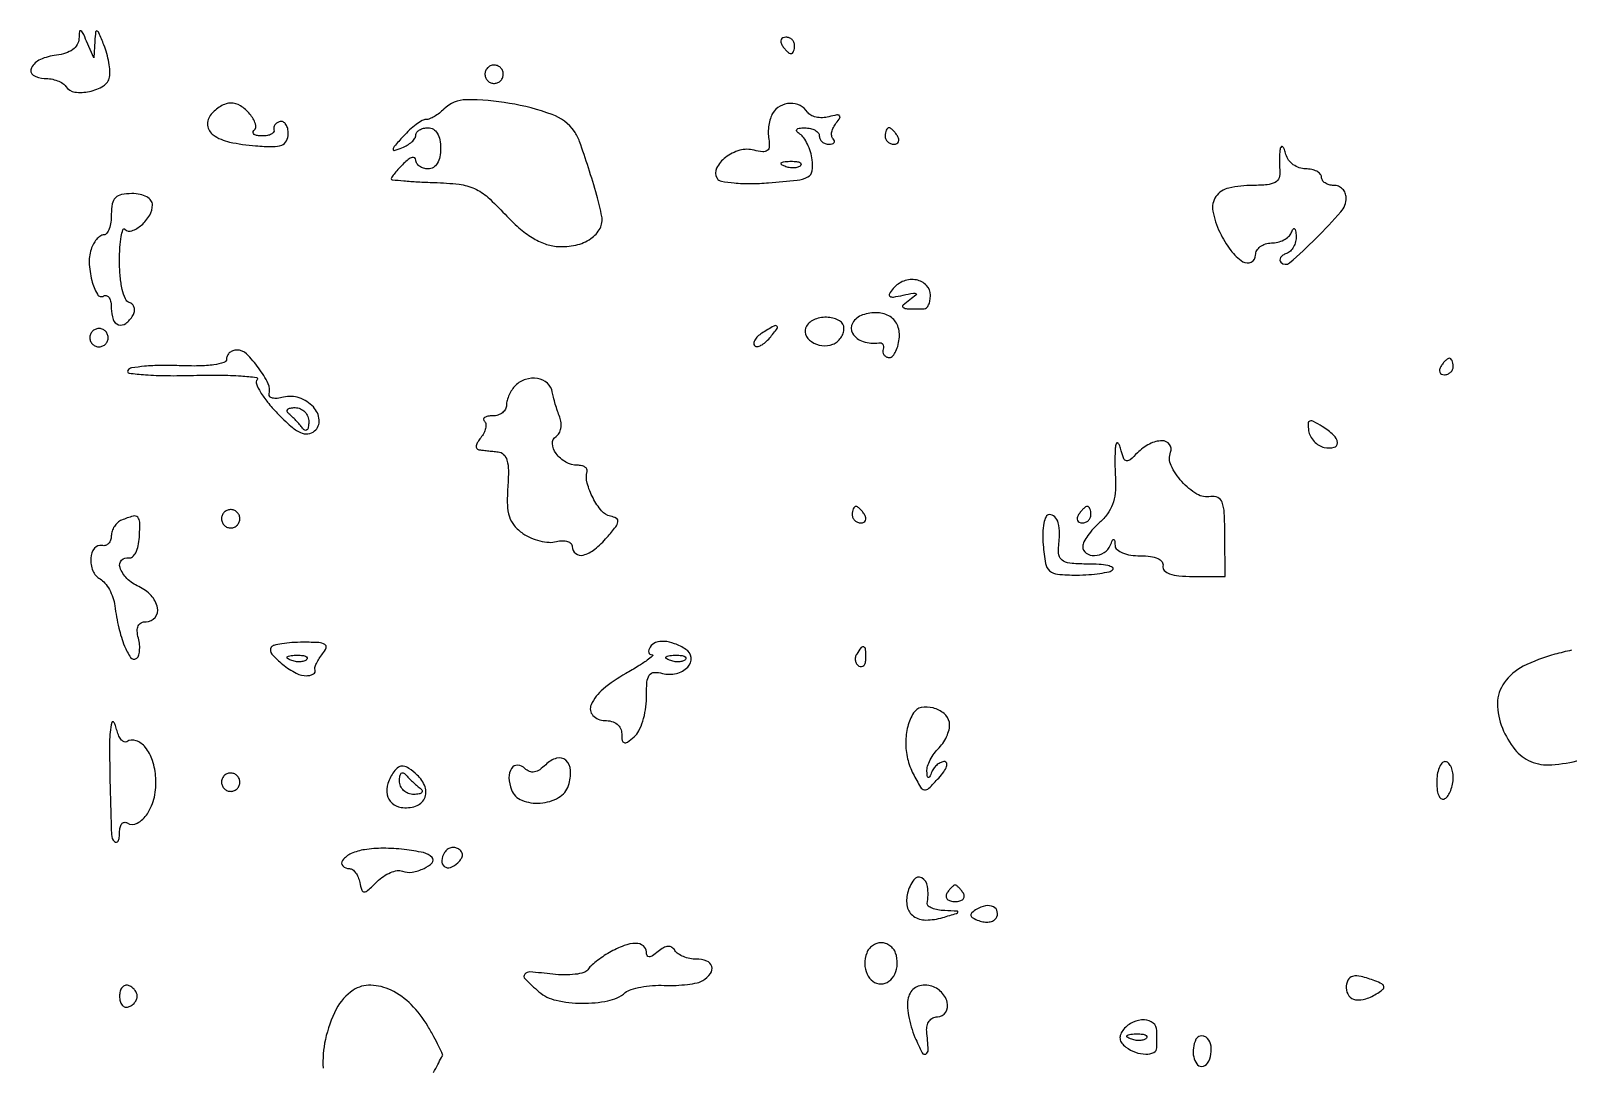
# Model space of a CAD drawing. Extents: x 0 to 5034, y 0 to 2560.
# Drawn here: x 1717.2 to 1904, y 964.9 to 1090.8 of the extents above; entities that cross this region are included whole.
import ezdxf

# ---------------------------------------------------------------- set-up
doc = ezdxf.new("R2010")
doc.units = 0

msp = doc.modelspace()

# ---------------------------------------------------------------- linework, layer by layer
for points in [[(1723.070285, 1089.816422, -0.124189), (1722.855411, 1089.093296, -0.101564), (1722.310786, 1088.494892, -0.080609), (1721.45248, 1088.059861, -0.047638), (1720.327119, 1087.816422, 0.073897), (1718.381073, 1087.287548, 0.170889), (1717.289222, 1086.26754, 0.388141), (1717.521772, 1085.391906, 0.143658), (1718.85765, 1085, -0.044444), (1719.677213, 1084.927006, -0.045174), (1720.466335, 1084.710352, -0.049261), (1721.11356, 1084.392359, -0.116042), (1721.49137, 1084.013964, 0.225486), (1722.549724, 1083.330101, 0.086065), (1724.348096, 1083.404941, 0.084672), (1726.040735, 1084.085403, 0.209453), (1726.787188, 1085.161002, 0.066979), (1726.83104, 1085.891157, 0.025115), (1726.70396, 1086.91081, 0.024344), (1726.452184, 1088.021651, 0.027131), (1726.100574, 1089.062361, 0.004703), (1725.503402, 1090.517337, 0.201561), (1725.269518, 1090.746007, 0.494503), (1725.09424, 1090.640428, 0.010859), (1724.993101, 1089.5), (1724.859429, 1087.5), (1724, 1089.5, 0.007288), (1723.518677, 1090.576565, 0.204726), (1723.295435, 1090.777121, 0.480517), (1723.13423, 1090.674286, 0.016341)], [(1808.5, 1089, 0.029505), (1808.768994, 1088.617226, 0.035638), (1809.066025, 1088.29375, 0.038439), (1809.34829, 1088.065539, 0.151918), (1809.559017, 1088, 0.210953), (1809.727648, 1088.07446, 0.081139), (1809.870461, 1088.29375, 0.061769), (1809.967655, 1088.617151, 0.042167), (1810, 1089, 0.105053), (1809.918938, 1089.381556, 0.099167), (1809.688914, 1089.70625, 0.09642), (1809.345238, 1089.923877, 0.093332), (1808.940983, 1090, 0.108972), (1808.586039, 1089.921712, 0.182303), (1808.3746, 1089.70625, 0.161196), (1808.343488, 1089.3821, 0.082592)], [(1772.552786, 1086.08541, 0.099038), (1772.401684, 1085.679226, 0.097945), (1772.417584, 1085.244476, 0.097945), (1772.597789, 1084.848514, 0.099038), (1772.91459, 1084.552786, 0.099038), (1773.320774, 1084.401684, 0.097945), (1773.755524, 1084.417584, 0.097945), (1774.151486, 1084.597789, 0.099038), (1774.447214, 1084.91459, 0.099038), (1774.598316, 1085.320774, 0.097945), (1774.582416, 1085.755524, 0.097945), (1774.402211, 1086.151486, 0.099038), (1774.08541, 1086.447214, 0.099038), (1773.679226, 1086.598316, 0.097945), (1773.244476, 1086.582416, 0.097945), (1772.848514, 1086.402211, 0.099038)], [(1739.110114, 1080.632679, 0.199609), (1738.698869, 1079.297015, 0.218489), (1739.37583, 1078.129812, 0.101582), (1741.359529, 1077.261649, 0.033357), (1744.53027, 1076.803903, 0.016414), (1746.612298, 1076.712526, 0.090487), (1747.714518, 1076.901101, 0.186403), (1748.280132, 1077.395688, 0.120472), (1748.492756, 1078.25, 0.056313), (1748.421891, 1078.901371, 0.091196), (1748.204122, 1079.4125, 0.126983), (1747.879574, 1079.705013, 0.183492), (1747.5, 1079.75, 0.0758), (1747.136763, 1079.598012, 0.09521), (1746.867188, 1079.353125, 0.109702), (1746.732382, 1079.055244, 0.132821), (1746.75, 1078.75, -0.233957), (1746.710461, 1078.465094, -0.122191), (1746.436979, 1078.220313, -0.078183), (1745.953863, 1078.054374, -0.043728), (1745.333333, 1078, -0.037878), (1744.737347, 1078.045215, -0.107049), (1744.349535, 1078.193285, -0.244364), (1744.227052, 1078.410492, -0.207794), (1744.324657, 1078.657991, 0.290446), (1744.510639, 1079.489444, 0.089342), (1743.838214, 1080.654416, 0.076774), (1742.684737, 1081.657654, 0.141585), (1741.5, 1082, 0.086625), (1740.937187, 1081.901755, 0.043536), (1740.280238, 1081.598349, 0.041493), (1739.637056, 1081.155854, 0.048168)], [(1767.391806, 1081.25, -0.032985), (1766.846262, 1080.771644, -0.03261), (1766.240531, 1080.367188, -0.034415), (1765.664622, 1080.085624, -0.096783), (1765.226416, 1080, 0.132366), (1764.756817, 1079.873465, 0.027479), (1764.036059, 1079.399859, 0.027079), (1763.236144, 1078.739074, 0.022667), (1762.461054, 1077.956966, 0.00478), (1761.377694, 1076.736618, 0.152578), (1761.219097, 1076.375307, 0.539114), (1761.376903, 1076.244345, 0.017557), (1762.306067, 1076.563954, 0.042847), (1762.954196, 1076.878676, 0.050324), (1763.502407, 1077.285355, 0.057705), (1763.879383, 1077.718042, 0.151497), (1764, 1078.106989, -0.164455), (1764.115158, 1078.447641, -0.095748), (1764.440625, 1078.737678, -0.076852), (1764.926285, 1078.933678, -0.057609), (1765.5, 1079, -0.140575), (1766.11998, 1078.822179, -0.118484), (1766.6, 1078.333333, -0.088208), (1766.90137, 1077.543379, -0.04716), (1767, 1076.5, -0.04716), (1766.90137, 1075.456621, -0.088208), (1766.6, 1074.666667, -0.118484), (1766.11998, 1074.177821, -0.140575), (1765.5, 1074, -0.069717), (1764.926711, 1074.080326, -0.085667), (1764.440625, 1074.314732, -0.100075), (1764.115627, 1074.662852, -0.138775), (1764, 1075.071429, 0.244067), (1763.862545, 1075.336247, 0.226652), (1763.559375, 1075.3875, 0.093008), (1763.077063, 1075.146263, 0.034046), (1762.5, 1074.642857, 0.010015), (1761.925463, 1074.044832, 0.014229), (1761.44107, 1073.489062, 0.010192), (1761.065235, 1073.012765, 0.164556), (1761.001516, 1072.821429, 0.382544), (1761.121884, 1072.688393, 0.003639), (1762.533666, 1072.55055, 0.009577), (1764.216602, 1072.431034, 0.005775), (1766.215218, 1072.350657, -0.021918), (1769.242649, 1072.130864, -0.076368), (1771.126956, 1071.611917, -0.078307), (1772.743615, 1070.558549, -0.023805), (1774.825545, 1068.4933, 0.026831), (1776.509362, 1066.84306, 0.04317), (1778.125572, 1065.651257, 0.050973), (1779.69204, 1064.899878, 0.069177), (1781.225254, 1064.577482, 0.071819), (1783.418603, 1064.740681, 0.095646), (1785.248634, 1065.53253, 0.121234), (1786.363603, 1066.77736, 0.171825), (1786.582145, 1068.235128, 0.021049), (1785.974518, 1070.78866, 0.009136), (1784.962967, 1074.129921, 0.006512), (1783.880358, 1077.340051, 0.069884), (1783.250263, 1078.556774, 0.153607), (1780.537797, 1080.61277, 0.043912), (1775.369604, 1081.965459, 0.043062), (1770.141451, 1082.395935, 0.198003)], [(1807.333975, 1080.75, 0.067614), (1807.055587, 1080.135201, 0.035203), (1806.871734, 1079.312224, 0.034235), (1806.799802, 1078.425815, 0.044012), (1806.861405, 1077.610762, -0.050212), (1806.919646, 1076.688489, -0.226758), (1806.675713, 1076.223631, -0.191188), (1806.12341, 1076.074482, -0.035444), (1805.068856, 1076.271743, 0.132867), (1803.339292, 1076.257201, 0.094725), (1801.596199, 1075.39037, 0.115782), (1800.52764, 1074.095386, 0.258787), (1800.585831, 1072.861123, 0.214015), (1801.117623, 1072.500765, 0.021523), (1802.673706, 1072.295988, 0.023993), (1804.634756, 1072.217839, 0.01679), (1806.845022, 1072.310112, 0.008265), (1810.305039, 1072.628742, 0.094969), (1811.605527, 1073.027798, 0.233581), (1812.134278, 1073.76103, 0.07841), (1812.14694, 1075.118369, 0.038343), (1811.927143, 1076.083947, 0.037052), (1811.560678, 1077.01621, 0.039423), (1811.112326, 1077.785987, 0.099039), (1810.64694, 1078.234687, -0.058949), (1810.262161, 1078.550629, -0.377198), (1810.251906, 1078.78266, -0.197604), (1810.540041, 1078.94134, -0.026121), (1811.25, 1078.984687, -0.055234), (1811.919445, 1078.916433, -0.075283), (1812.485938, 1078.701752, -0.095191), (1812.865757, 1078.380315, -0.17131), (1813, 1078, 0.115918), (1813.089636, 1077.618559, 0.100475), (1813.342708, 1077.29375, 0.093242), (1813.721133, 1077.07573, 0.084383), (1814.166667, 1077, 0.057388), (1814.56848, 1077.046271, 0.172529), (1814.79734, 1077.193285, 0.253554), (1814.832285, 1077.407824, 0.113033), (1814.675343, 1077.657991, -0.163543), (1814.503081, 1078.004648, -0.084569), (1814.518626, 1078.493801, -0.069199), (1814.713587, 1079.047265, -0.054018), (1815.065827, 1079.579316, 0.031612), (1815.513325, 1080.193689, 0.375514), (1815.472119, 1080.462466, 0.225928), (1815.131821, 1080.551478, 0.016807), (1814.17001, 1080.334208, -0.056909), (1813.376484, 1080.220697, -0.061596), (1812.59949, 1080.29446, -0.069548), (1811.954784, 1080.5346, -0.131193), (1811.553842, 1080.912882, 0.142077), (1810.678981, 1081.703656, 0.12344), (1809.465968, 1081.95847, 0.118781), (1808.239401, 1081.61235, 0.125425)], [(1821, 1078, 0.105053), (1821.081062, 1077.618444, 0.099167), (1821.311086, 1077.29375, 0.09642), (1821.654762, 1077.076123, 0.093332), (1822.059017, 1077, 0.108972), (1822.413961, 1077.078288, 0.182303), (1822.6254, 1077.29375, 0.161196), (1822.656512, 1077.6179, 0.082592), (1822.5, 1078, 0.029505), (1822.231006, 1078.382774, 0.035638), (1821.933975, 1078.70625, 0.038439), (1821.65171, 1078.934461, 0.151918), (1821.440983, 1079, 0.210953), (1821.272352, 1078.92554, 0.081139), (1821.129539, 1078.70625, 0.061769), (1821.032345, 1078.382849, 0.042167)], [(1869.000847, 1076.5, 0.037886), (1868.923943, 1075.996043, 0.014094), (1868.889884, 1075.279688, 0.013872), (1868.896506, 1074.493332, 0.016304), (1868.947704, 1073.75, -0.113579), (1868.84165, 1072.904739, -0.183891), (1868.372609, 1072.36423, -0.101158), (1867.412601, 1072.076995, -0.022277), (1865.685303, 1072, 0.05423), (1862.744065, 1071.68005, 0.186806), (1861.173797, 1070.637594, 0.2041), (1860.794793, 1068.882744, 0.065358), (1861.653239, 1066.296552, 0.046317), (1862.976017, 1064.107672, 0.092278), (1864.45133, 1062.731601, 0.264691), (1865.477392, 1062.681224, 0.28278), (1866, 1063.531385, -0.129612), (1866.147663, 1064.091449, -0.100691), (1866.563021, 1064.568594, -0.088784), (1867.184355, 1064.889471, -0.075041), (1867.916667, 1065, 0.060204), (1868.687147, 1065.09311, 0.059088), (1869.418476, 1065.367188, 0.064373), (1870.003208, 1065.771682, 0.113869), (1870.337719, 1066.25, -0.039934), (1870.556639, 1066.68816, -0.436971), (1870.728876, 1066.723735, -0.209411), (1870.86373, 1066.497581, -0.019378), (1870.921053, 1065.833333, -0.070911), (1870.85767, 1065.162848, -0.067657), (1870.609622, 1064.525112, -0.072385), (1870.221879, 1064.015666, -0.108595), (1869.75, 1063.720238, 0.058003), (1869.312624, 1063.50414, 0.105989), (1869.0326, 1063.223799, 0.154832), (1868.951778, 1062.927648, 0.176607), (1869.063106, 1062.657132, 0.407581), (1870.132859, 1062.596384, 0.015495), (1873.345634, 1065.579278, 0.01859), (1876.358109, 1068.785068, 0.181232), (1877, 1070.497812, 0.098889), (1876.885495, 1071.071108, 0.097909), (1876.559375, 1071.558732, 0.09798), (1876.072454, 1071.885311, 0.099187), (1875.5, 1072, -0.064853), (1874.926543, 1072.074694, -0.082425), (1874.440625, 1072.29375, -0.098894), (1874.115568, 1072.618646, -0.148195), (1874, 1073, 0.185265), (1873.853517, 1073.381765, 0.090065), (1873.434039, 1073.70625, 0.069914), (1872.810592, 1073.926193, 0.04993), (1872.073324, 1074, -0.084769), (1871.302748, 1074.131587, -0.073873), (1870.578271, 1074.514062, -0.075402), (1870.009076, 1075.081374, -0.09552), (1869.689326, 1075.75, 0.023393), (1869.497758, 1076.364086, 0.098691), (1869.298439, 1076.692188, 0.392569), (1869.131147, 1076.705595, 0.170482)], [(1810.729167, 1074.395833, -0.126455), (1810.402231, 1074.202593, -0.060344), (1809.916927, 1074.123424, -0.05415), (1809.359369, 1074.160852, -0.051402), (1808.8125, 1074.316886, -0.054073), (1808.395823, 1074.538436, -0.470617), (1808.37858, 1074.720685, -0.168741), (1808.670344, 1074.862007, -0.018894), (1809.416667, 1074.921053, -0.028489), (1810.112848, 1074.910055, -0.077125), (1810.592839, 1074.799335, -0.208169), (1810.77538, 1074.614691, -0.296942)], [(1727, 1068.5, -0.033947), (1726.934911, 1067.542413, -0.051882), (1726.737678, 1066.734375, -0.06743), (1726.449646, 1066.178044, -0.244294), (1726.106989, 1066, 0.144128), (1725.72099, 1065.886373, 0.059803), (1725.298259, 1065.536033, 0.052394), (1724.905875, 1065.024788, 0.04591), (1724.607881, 1064.420537, 0.100724), (1724.312129, 1062.651345, 0.053923), (1724.628886, 1060.449477, 0.066752), (1725.307336, 1058.770028, 0.424899), (1726.106674, 1058.565928, -0.233491), (1726.444212, 1058.598027, -0.169527), (1726.737585, 1058.351017, -0.091788), (1726.936407, 1057.809806, -0.042275), (1727, 1057.059017, 0.082374), (1727.221992, 1055.72069, 0.234642), (1727.874273, 1055.073994, 0.249782), (1728.747307, 1055.223312, 0.08981), (1729.618034, 1056.190983, 0.088972), (1729.809358, 1056.675477, 0.118107), (1729.792123, 1057.147368, 0.128568), (1729.56812, 1057.532001, 0.117017), (1729.177051, 1057.774316, -0.217236), (1728.707736, 1058.211157, -0.040298), (1728.335604, 1059.36161, -0.03554), (1728.082753, 1060.916162, -0.022551), (1728, 1062.75, -0.013512), (1728.046324, 1064.463857, -0.028017), (1728.193285, 1065.793694, -0.042557), (1728.404632, 1066.617463, -0.552808), (1728.657991, 1066.675343, 0.291224), (1729.506894, 1066.486735, 0.09391), (1730.666969, 1067.17491, 0.078815), (1731.65915, 1068.375101, 0.134171), (1732, 1069.622445, 0.165587), (1731.814258, 1070.167927, 0.103057), (1731.296298, 1070.612244, 0.077647), (1730.495604, 1070.903292, 0.048454), (1729.5, 1071, 0.045527), (1728.231486, 1070.884257, 0.152009), (1727.5, 1070.5, 0.152009), (1727.115743, 1069.768514, 0.045527)], [(1821.986537, 1059.483778, 0.036264), (1821.512307, 1058.819824, 0.400122), (1821.575437, 1058.528631, 0.191809), (1821.995601, 1058.435968, 0.013702), (1823.192849, 1058.665421, -0.006635), (1824.433832, 1058.921488, -0.202599), (1824.737105, 1058.856984, -0.499732), (1824.743687, 1058.666684, -0.014564), (1824, 1058.102059, 0.024895), (1823.168801, 1057.443495, 0.501621), (1823.19065, 1057.167169, 0.136738), (1823.686754, 1057.019009, 0.004606), (1825.75, 1057, 0.206584), (1826.036702, 1057.123737, 0.082778), (1826.279687, 1057.48606, 0.06312), (1826.444937, 1058.021229, 0.043382), (1826.5, 1058.654671, 0.192814), (1826.020565, 1059.851708, 0.158103), (1824.799333, 1060.511405, 0.134021), (1823.25663, 1060.380297, 0.132476)], [(1811.430902, 1054.888197, 0.232084), (1811.335595, 1053.9136, 0.155335), (1812.041356, 1053.016931, 0.118628), (1813.320371, 1052.536062, 0.123085), (1814.659316, 1052.699509, 0.082361), (1815.171829, 1053.000322, 0.065856), (1815.606174, 1053.472049, 0.0664), (1815.899802, 1054.036009, 0.087076), (1816, 1054.606989, 0.264161), (1815.471136, 1055.538161, 0.119636), (1814.085035, 1055.966337, 0.101783), (1812.48001, 1055.737863, 0.169844)], [(1818.25, 1056.25391, 0.176429), (1817.059747, 1055.303491, 0.277568), (1817.05187, 1054.033478, 0.18493), (1818.327191, 1053.023583, 0.115672), (1820.25, 1052.881579, -0.12901), (1820.515329, 1052.854957, -0.162681), (1820.70625, 1052.700839, -0.133789), (1820.789358, 1052.435117, -0.077171), (1820.75, 1052.1, 0.103926), (1820.727437, 1051.747032, 0.113639), (1820.851296, 1051.427294, 0.112163), (1821.10422, 1051.190952, 0.099187), (1821.445902, 1051.073765, 0.229092), (1821.831691, 1051.200645, 0.07385), (1822.20855, 1051.691053, 0.056267), (1822.521402, 1052.440687, 0.037473), (1822.713864, 1053.352437, 0.125758), (1822.529088, 1054.923471, 0.158084), (1821.611575, 1056.056101, 0.138085), (1820.091673, 1056.529486, 0.088244)], [(1724.552786, 1054.08541, 0.099038), (1724.401684, 1053.679226, 0.097945), (1724.417584, 1053.244476, 0.097945), (1724.597789, 1052.848514, 0.099038), (1724.91459, 1052.552786, 0.099038), (1725.320774, 1052.401684, 0.097945), (1725.755524, 1052.417584, 0.097945), (1726.151486, 1052.597789, 0.099038), (1726.447214, 1052.91459, 0.099038), (1726.598316, 1053.320774, 0.097945), (1726.582416, 1053.755524, 0.097945), (1726.402211, 1054.151486, 0.099038), (1726.08541, 1054.447214, 0.099038), (1725.679226, 1054.598316, 0.097945), (1725.244476, 1054.582416, 0.097945), (1724.848514, 1054.402211, 0.099038)], [(1806.02896, 1054.03906, 0.044429), (1805.507686, 1053.640546, 0.073916), (1805.159984, 1053.21208, 0.108439), (1805.032091, 1052.823706, 0.225585), (1805.13646, 1052.530207, 0.234162), (1805.452534, 1052.423579, 0.085026), (1805.916631, 1052.569338, 0.06172), (1806.453252, 1052.934292, 0.039407), (1806.979944, 1053.475834, 0.011124), (1807.89468, 1054.6293, 0.447869), (1807.839289, 1054.911334, 0.273213), (1807.458847, 1054.911828, 0.007952)], [(1741, 1050.929265, -0.326138), (1740.678375, 1050.488632, -0.041364), (1739.462257, 1050.207639, -0.032223), (1737.655343, 1050.062837, -0.014084), (1735.25, 1050.093201, 0.013596), (1733.010656, 1050.123657, 0.01989), (1731.042188, 1050.01851, 0.015857), (1729.465322, 1049.820608, 0.219906), (1729, 1049.509395, 0.544839), (1729.151788, 1049.194652, 0.01236), (1731.139771, 1048.997243, 0.016259), (1733.766115, 1048.88755, 0.008914), (1736.986455, 1048.915248, -0.008125), (1740.190239, 1048.947856, -0.015583), (1742.758515, 1048.852181, -0.014047), (1744.620639, 1048.671944, -0.624032), (1744.718871, 1048.385538, 0.301533), (1744.619344, 1047.89373, 0.039046), (1745.124002, 1046.885567, 0.035006), (1745.988088, 1045.654868, 0.021917), (1747.156904, 1044.338117, 0.016831), (1748.821004, 1042.732998, 0.072035), (1749.963866, 1041.967992, 0.139639), (1750.869376, 1041.813887, 0.146998), (1751.699716, 1042.16575, 0.249569), (1752.252338, 1043.514268, 0.163265), (1751.545586, 1045.080467, 0.124493), (1749.828791, 1046.194284, 0.146939), (1747.900594, 1046.263754, -0.036903), (1747.15659, 1046.126825, -0.078266), (1746.572946, 1046.154849, -0.148012), (1746.24237, 1046.334621, -0.271701), (1746.169473, 1046.622231, 0.188198), (1746.054046, 1047.905827, 0.041758), (1744.888841, 1049.826973, 0.041592), (1743.425191, 1051.523636, 0.196435), (1742.259453, 1052, 0.083665), (1741.778469, 1051.91895, 0.092943), (1741.369964, 1051.685472, 0.10054), (1741.096791, 1051.337678, 0.116877)], [(1888.5, 1050, 0.082592), (1888.343488, 1049.6179, 0.161196), (1888.3746, 1049.29375, 0.182303), (1888.586039, 1049.078288, 0.108972), (1888.940983, 1049, 0.093332), (1889.345238, 1049.076123, 0.09642), (1889.688914, 1049.29375, 0.099167), (1889.918938, 1049.618444, 0.105053), (1890, 1050, 0.042167), (1889.967655, 1050.382849, 0.061769), (1889.870461, 1050.70625, 0.081139), (1889.727648, 1050.92554, 0.210953), (1889.559017, 1051, 0.151918), (1889.34829, 1050.934461, 0.038439), (1889.066025, 1050.70625, 0.035638), (1888.768994, 1050.382774, 0.029505)], [(1776.097244, 1047.697244, 0.050941), (1775.677239, 1047.181672, 0.038159), (1775.322315, 1046.54044, 0.039012), (1775.079422, 1045.877632, 0.068426), (1775, 1045.3, -0.127359), (1774.871636, 1044.804226, -0.100755), (1774.510417, 1044.381875, -0.089539), (1773.970076, 1044.097936, -0.076454), (1773.333333, 1044, 0.037878), (1772.737347, 1043.954785, 0.107049), (1772.349535, 1043.806715, 0.244364), (1772.227052, 1043.589508, 0.207794), (1772.324657, 1043.342009, -0.171918), (1772.492554, 1042.989854, -0.082297), (1772.462194, 1042.483088, -0.066538), (1772.246292, 1041.904134, -0.050768), (1771.868879, 1041.342009, 0.041571), (1771.503487, 1040.8188, 0.090857), (1771.338561, 1040.360331, 0.169801), (1771.393687, 1040.043546, 0.236956), (1771.627555, 1039.88465, 0.004643), (1772.063683, 1039.831104, 0.001727), (1772.677828, 1039.763631, 0.001711), (1773.34808, 1039.694654, 0.002067), (1773.977817, 1039.63465, -0.174681), (1774.648048, 1039.321787, -0.13046), (1775.062713, 1038.612005, -0.06749), (1775.231137, 1037.367347, -0.017798), (1775.158927, 1035.354957, 0.023541), (1775.105957, 1033.183257, 0.073179), (1775.351324, 1031.743362, 0.097213), (1775.950074, 1030.66966, 0.064406), (1776.995802, 1029.715494, 0.051387), (1777.9551, 1029.181004, 0.041865), (1779.071141, 1028.808725, 0.043455), (1780.168683, 1028.641245, 0.080259), (1781.064692, 1028.727168, -0.053044), (1781.8056, 1028.838986, -0.087571), (1782.431503, 1028.756587, -0.12507), (1782.844985, 1028.500548, -0.194268), (1783, 1028.116631, 0.232478), (1783.412909, 1027.276569, 0.233972), (1784.328403, 1027.09343, 0.104332), (1785.713908, 1027.797476, 0.044247), (1787.222412, 1029.25, 0.013105), (1788.265214, 1030.514372, 0.126486), (1788.541644, 1031.147244, 0.313339), (1788.350024, 1031.546858, 0.079016), (1787.636695, 1031.814275, -0.169626), (1786.560878, 1032.454799, -0.054307), (1785.51187, 1034.024171, -0.054151), (1784.806173, 1035.830126, -0.131396), (1784.801875, 1037.25, 0.192715), (1784.766779, 1037.535076, 0.125944), (1784.537144, 1037.779687, 0.088358), (1784.135266, 1037.944948, 0.053522), (1783.622445, 1038, -0.131081), (1782.212266, 1038.376158, -0.103281), (1781.027157, 1039.430736, -0.140706), (1780.575703, 1040.6367, -0.281028), (1781.019615, 1041.512123, 0.124474), (1781.395824, 1041.90045, 0.082942), (1781.613024, 1042.483911, 0.074475), (1781.641954, 1043.16923, 0.069301), (1781.471554, 1043.851151, -0.014398), (1781.199668, 1044.585806, -0.009931), (1780.932569, 1045.431856, -0.010022), (1780.708002, 1046.25643, -0.020116), (1780.570252, 1046.916871, 0.178049), (1779.977958, 1047.956625, 0.132738), (1778.771681, 1048.519598, 0.11735), (1777.321715, 1048.431175, 0.123335)], [(1750.984687, 1043.25, -0.037587), (1750.931604, 1042.618706, -0.159858), (1750.760309, 1042.28649, -0.327207), (1750.514255, 1042.250498, -0.111066), (1750.223054, 1042.5, 0.017789), (1749.871686, 1042.937434, 0.011028), (1749.430111, 1043.426563, 0.01106), (1748.97225, 1043.890763, 0.019542), (1748.5717, 1044.25, -0.129577), (1748.368486, 1044.533999, -0.297449), (1748.422103, 1044.779687, -0.152297), (1748.752042, 1044.949546, -0.043317), (1749.333333, 1045, -0.102919), (1749.972559, 1044.867015, -0.101386), (1750.509628, 1044.489797, -0.098893), (1750.86458, 1043.922707, -0.092982)], [(1872.440519, 1042.198494, 0.08474), (1872.659442, 1041.525069, 0.068104), (1873.102285, 1040.903956, 0.068443), (1873.693081, 1040.427433, 0.087521), (1874.344476, 1040.176676, 0.099317), (1875.53724, 1040.182774, 0.383708), (1875.939886, 1040.729329, 0.184839), (1875.475138, 1041.659438, 0.045935), (1874.096043, 1042.707947, 0.016139), (1873.040149, 1043.320914, 0.200689), (1872.588542, 1043.365124, 0.329883), (1872.375654, 1043.076176, 0.035748)], [(1849.014684, 1040.5, 0.04378), (1848.940773, 1039.91878, 0.007771), (1848.915032, 1038.820953, 0.008354), (1848.926404, 1037.529551, 0.007441), (1848.980612, 1036.188352, -0.041596), (1848.936331, 1034.599721, -0.061145), (1848.613985, 1033.242287, -0.06596), (1847.998235, 1032.079537, -0.05947), (1847.081929, 1031.071057, 0.028373), (1846.285103, 1030.296572, 0.031624), (1845.611567, 1029.463086, 0.033337), (1845.136962, 1028.688608, 0.121374), (1845, 1028.132705, 0.24472), (1845.417717, 1027.330357, 0.162896), (1846.432844, 1027.029829, 0.12965), (1847.605328, 1027.383534, 0.160461), (1848.337719, 1028.25, -0.009076), (1848.617987, 1028.909806, -0.295955), (1848.757018, 1029, -0.382689), (1848.864758, 1028.903389, -0.011437), (1848.921053, 1028.25, 0.206927), (1849.168865, 1027.763557, 0.076619), (1849.843006, 1027.360746, 0.058359), (1850.826007, 1027.089679, 0.038139), (1852, 1027, -0.031971), (1853.241117, 1026.920558, -0.074836), (1854.133333, 1026.666667, -0.125906), (1854.633337, 1026.264707, -0.213293), (1854.75, 1025.75, 0.248288), (1854.910027, 1025.212441, 0.116583), (1855.541552, 1024.814209, 0.061545), (1856.691412, 1024.572062, 0.021159), (1858.393552, 1024.5), (1862.287105, 1024.5), (1862.269079, 1029.5, 0.011214), (1862.198831, 1032.197839, 0.07606), (1861.934124, 1033.501747, 0.198815), (1861.401724, 1034.079432, 0.154892), (1860.546567, 1034.188031, -0.184182), (1858.874164, 1034.497988, -0.072136), (1857.036644, 1036.019387, -0.07311), (1855.731332, 1037.972065, -0.205236), (1855.669452, 1039.580989, 0.256566), (1855.538564, 1040.538238, 0.242686), (1854.650966, 1040.974071, 0.115706), (1853.117595, 1040.582353, 0.076372), (1851.644447, 1039.501589, -0.018006), (1850.75857, 1038.677317, -0.213284), (1850.319786, 1038.54489, -0.275126), (1849.997608, 1038.797071, -0.028516), (1849.689019, 1039.751589, 0.022662), (1849.498452, 1040.365495, 0.097072), (1849.302414, 1040.692654, 0.400787), (1849.139935, 1040.704871, 0.168951)], [(1817, 1032, 0.105053), (1817.081062, 1031.618444, 0.099167), (1817.311086, 1031.29375, 0.09642), (1817.654762, 1031.076123, 0.093332), (1818.059017, 1031, 0.108972), (1818.413961, 1031.078288, 0.182303), (1818.6254, 1031.29375, 0.161196), (1818.656512, 1031.6179, 0.082592), (1818.5, 1032, 0.029505), (1818.231006, 1032.382774, 0.035638), (1817.933975, 1032.70625, 0.038439), (1817.65171, 1032.934461, 0.151918), (1817.440983, 1033, 0.210953), (1817.272352, 1032.92554, 0.081139), (1817.129539, 1032.70625, 0.061769), (1817.032345, 1032.382849, 0.042167)], [(1844.5, 1032, 0.082592), (1844.343488, 1031.6179, 0.161196), (1844.3746, 1031.29375, 0.182303), (1844.586039, 1031.078288, 0.108972), (1844.940983, 1031, 0.093332), (1845.345238, 1031.076123, 0.09642), (1845.688914, 1031.29375, 0.099167), (1845.918938, 1031.618444, 0.105053), (1846, 1032, 0.042167), (1845.967655, 1032.382849, 0.061769), (1845.870461, 1032.70625, 0.081139), (1845.727648, 1032.92554, 0.210953), (1845.559017, 1033, 0.151918), (1845.34829, 1032.934461, 0.038439), (1845.066025, 1032.70625, 0.035638), (1844.768994, 1032.382774, 0.029505)], [(1728.25, 1031.337719, 0.087674), (1727.772091, 1031.039141, 0.065245), (1727.367188, 1030.565351, 0.064399), (1727.093368, 1029.995939, 0.080074), (1727, 1029.416667, -0.080258), (1726.915628, 1028.894424, -0.111301), (1726.671833, 1028.489583, -0.128611), (1726.308214, 1028.266019, -0.129616), (1725.882837, 1028.25, 0.290985), (1724.951485, 1027.914059, 0.150421), (1724.498305, 1026.708925, 0.112773), (1724.749846, 1025.184348, 0.169721), (1725.634226, 1024.184821, -0.093674), (1726.216734, 1023.697153, -0.046067), (1726.760432, 1022.893695, -0.043506), (1727.187602, 1021.926476, -0.048552), (1727.421819, 1020.934662, 0.02278), (1727.916381, 1018.223399, 0.039625), (1728.603135, 1016.043427, 0.054263), (1729.349418, 1014.653726, 0.400322), (1730.01981, 1014.512243, 0.169716), (1730.286936, 1014.841904, 0.059276), (1730.425905, 1015.445336, 0.050566), (1730.431105, 1016.199883, 0.040428), (1730.289489, 1017.000996, -0.047928), (1730.148468, 1017.874872, -0.125278), (1730.264635, 1018.495467, -0.173113), (1730.628138, 1018.865032, -0.11319), (1731.216702, 1019, 0.224433), (1732.313836, 1019.518588, 0.22684), (1732.602907, 1020.691867, 0.136614), (1731.840985, 1022.169382, 0.099227), (1730.333333, 1023.257892, -0.087725), (1728.900939, 1024.243173, -0.11555), (1728.057143, 1025.579566, -0.275815), (1728.243019, 1026.472917, -0.267646), (1729.125061, 1026.75, 0.241138), (1729.566452, 1026.864863, 0.092465), (1729.966036, 1027.38125, 0.06462), (1730.265668, 1028.214757, 0.039686), (1730.408082, 1029.25, 0.014999), (1730.458079, 1031.075465, 0.202542), (1730.202155, 1031.676936, 0.2686), (1729.639511, 1031.817021, 0.025688)], [(1740.552786, 1032.08541, 0.099038), (1740.401684, 1031.679226, 0.097945), (1740.417584, 1031.244476, 0.097945), (1740.597789, 1030.848514, 0.099038), (1740.91459, 1030.552786, 0.099038), (1741.320774, 1030.401684, 0.097945), (1741.755524, 1030.417584, 0.097945), (1742.151486, 1030.597789, 0.099038), (1742.447214, 1030.91459, 0.099038), (1742.598316, 1031.320774, 0.097945), (1742.582416, 1031.755524, 0.097945), (1742.402211, 1032.151486, 0.099038), (1742.08541, 1032.447214, 0.099038), (1741.679226, 1032.598316, 0.097945), (1741.244476, 1032.582416, 0.097945), (1740.848514, 1032.402211, 0.099038)], [(1840.189635, 1028.327901, 0.02183), (1840.478078, 1026.086272, 0.167716), (1840.982465, 1025.171636, 0.164613), (1841.948472, 1024.753855, 0.020838), (1844.25, 1024.661234, 0.016397), (1845.734735, 1024.712092, 0.020999), (1847.094271, 1024.860904, 0.019425), (1848.198056, 1025.073023, 0.140079), (1848.666667, 1025.333333, 0.502645), (1848.629292, 1025.587282, 0.069821), (1848.041952, 1025.804167, 0.03676), (1846.989952, 1025.953308, 0.016837), (1845.603808, 1026, -0.019231), (1843.697311, 1026.073357, -0.095517), (1842.667792, 1026.355374, -0.186454), (1842.170184, 1026.89567, -0.119816), (1842.052296, 1027.75, 0.020179), (1842.173278, 1029.730185, 0.069292), (1842.022371, 1031.006457, 0.134587), (1841.607026, 1031.725818, 0.197408), (1840.939635, 1032, 0.285736), (1840.539914, 1031.751262, 0.064099), (1840.26845, 1030.957411, 0.046359), (1840.140058, 1029.782217, 0.025127)], [(1746.42809, 1015.883647, 0.329972), (1746.496465, 1015.070316, 0.044083), (1747.820751, 1013.808186, 0.045039), (1749.459539, 1012.726891, 0.136821), (1750.75, 1012.436594, 0.047548), (1751.210752, 1012.504208, 0.08582), (1751.559375, 1012.656539, 0.133309), (1751.742992, 1012.864811, 0.216936), (1751.75, 1013.096305, -0.168073), (1751.729394, 1013.418061, -0.040017), (1751.915645, 1013.929781, -0.036747), (1752.237358, 1014.515162, -0.029195), (1752.664963, 1015.096305, 0.080517), (1753.085362, 1015.810474, 0.365837), (1752.940599, 1016.232999, 0.123585), (1752.204812, 1016.455268, 0.011862), (1750.319472, 1016.5, 0.016356), (1748.94705, 1016.455094, 0.022921), (1747.728316, 1016.318946, 0.020394), (1746.760398, 1016.124888, 0.197139)], [(1792.444954, 1015.910933, 0.067125), (1792.288893, 1015.561024, 0.137047), (1792.284992, 1015.262754, 0.186372), (1792.429469, 1015.063697, 0.139421), (1792.690983, 1014.98355, -0.682685), (1792.746822, 1014.831732, -0.026048), (1792.089844, 1014.307879, -0.017989), (1790.985159, 1013.576085, -0.008448), (1789.508485, 1012.706494, 0.04353), (1786.73796, 1010.801641, 0.114648), (1785.28283, 1008.900076, 0.305712), (1785.502344, 1007.609697, 0.205032), (1786.926676, 1007, -0.066855), (1787.768471, 1006.886938, -0.099571), (1788.430525, 1006.554367, -0.114846), (1788.85006, 1006.033551, -0.112829), (1789, 1005.377555, 0.035496), (1789.057736, 1004.565314, 0.304492), (1789.28931, 1004.308142, 0.217533), (1789.689039, 1004.381629, 0.020633), (1790.5, 1005, 0.102715), (1791.076378, 1005.722515, 0.040549), (1791.559375, 1006.90562, 0.037961), (1791.889198, 1008.310108, 0.038712), (1792, 1009.739076, -0.017146), (1792.065827, 1011.658132, -0.129171), (1792.353732, 1012.511183, -0.243103), (1792.930092, 1012.834655, -0.07269), (1793.963232, 1012.719866, 0.123067), (1795.636897, 1012.701663, 0.142166), (1797.01987, 1013.487027, 0.220442), (1797.420747, 1014.627737, 0.233242), (1796.798558, 1015.632852, 0.046685), (1795.415871, 1016.326386, 0.077109), (1794.142772, 1016.608002, 0.103851), (1793.119443, 1016.460481, 0.168336)], [(1750.729167, 1014.395833, -0.126455), (1750.402231, 1014.202593, -0.060344), (1749.916927, 1014.123424, -0.05415), (1749.359369, 1014.160852, -0.051402), (1748.8125, 1014.316886, -0.054073), (1748.395823, 1014.538436, -0.470617), (1748.37858, 1014.720685, -0.168741), (1748.670344, 1014.862007, -0.018894), (1749.416667, 1014.921053, -0.028489), (1750.112848, 1014.910055, -0.077125), (1750.592839, 1014.799335, -0.208169), (1750.77538, 1014.614691, -0.296942)], [(1796.729167, 1014.395833, -0.126455), (1796.402231, 1014.202593, -0.060344), (1795.916927, 1014.123424, -0.05415), (1795.359369, 1014.160852, -0.051402), (1794.8125, 1014.316886, -0.054073), (1794.395823, 1014.538436, -0.470617), (1794.37858, 1014.720685, -0.168741), (1794.670344, 1014.862007, -0.018894), (1795.416667, 1014.921053, -0.028489), (1796.112848, 1014.910055, -0.077125), (1796.592839, 1014.799335, -0.208169), (1796.77538, 1014.614691, -0.296942)], [(1817.542705, 1015.069098, 0.090093), (1817.387618, 1014.673795, 0.095385), (1817.385962, 1014.257398, 0.099739), (1817.536973, 1013.88478, 0.108766), (1817.817021, 1013.613087, 0.158515), (1818.139071, 1013.534562, 0.191218), (1818.417083, 1013.669932, 0.126631), (1818.605052, 1014.024148, 0.059057), (1818.666667, 1014.543989, 0.019984), (1818.623697, 1015.618676, 0.269722), (1818.40792, 1015.929499, 0.350126), (1818.086603, 1015.852054, 0.02679)], [(1824.447277, 1007.914693, 0.076464), (1823.747274, 1006.263375, 0.060899), (1823.502512, 1004.341362, 0.058972), (1823.727619, 1002.354029, 0.062075), (1824.410127, 1000.510591, 0.012877), (1825.291411, 998.913886, 0.223572), (1825.769074, 998.586535, 0.238759), (1826.307127, 998.757611, 0.014662), (1827.507186, 1000.007941, 0.028082), (1828.12567, 1000.773681, 0.067981), (1828.465608, 1001.414833, 0.1611), (1828.478712, 1001.820336, 0.332402), (1828.238321, 1002, 0.102705), (1827.790976, 1001.907131, 0.065381), (1827.333302, 1001.632812, 0.061674), (1826.935095, 1001.227916, 0.067691), (1826.662281, 1000.75, -0.011978), (1826.395445, 1000.13181, -0.326182), (1826.248905, 1000.05008, -0.347711), (1826.134872, 1000.165423, -0.012687), (1826.078947, 1000.821429, -0.093704), (1826.157802, 1001.438064, -0.039868), (1826.478488, 1002.209985, -0.03763), (1826.962701, 1003.002134, -0.0404), (1827.549949, 1003.692806, 0.053045), (1828.120655, 1004.399404, 0.047121), (1828.55649, 1005.238113, 0.049879), (1828.802526, 1006.076664, 0.094984), (1828.799949, 1006.776902, 0.176523), (1828.157163, 1007.843113, 0.106182), (1826.822908, 1008.516262, 0.112068), (1825.386751, 1008.562918, 0.209615)], [(1727.060446, 1006.75, 0.055814), (1726.791947, 1004.391631, 0.006135), (1726.848768, 998.939447, 0.002698), (1727.011492, 993.147424, 0.190225), (1727.388889, 992.277778, 0.247298), (1727.618308, 992.206677, 0.224913), (1727.820486, 992.3531, 0.091909), (1727.957983, 992.770487, 0.033744), (1728, 993.39235, -0.053141), (1728.066161, 994.013103, -0.115229), (1728.270068, 994.444203, -0.187994), (1728.571369, 994.619888, -0.17934), (1728.91938, 994.549826, 0.270612), (1730.159224, 994.518812, 0.125657), (1731.375511, 995.660015, 0.08614), (1732.225567, 997.696786, 0.073291), (1732.405414, 1000.021793, 0.060206), (1732.003921, 1002.116341, 0.091945), (1731.130583, 1003.741808, 0.138508), (1730.008707, 1004.541252, 0.228202), (1728.873428, 1004.421774, -0.235489), (1728.562132, 1004.39336, -0.117426), (1728.228439, 1004.624262, -0.076087), (1727.920209, 1005.094901, -0.043222), (1727.691683, 1005.737757, 0.017814), (1727.503007, 1006.368209, 0.057859), (1727.316639, 1006.762029, 0.262639), (1727.172546, 1006.840658, 0.345816)], [(1761.33203, 1000.775228, 0.081604), (1760.589887, 999.349032, 0.129713), (1760.509257, 997.98342, 0.162198), (1761.096779, 996.95873, 0.146757), (1762.206312, 996.440225, 0.115592), (1763.960817, 996.588717, 0.202528), (1765.044164, 997.527913, 0.206862), (1765.113391, 998.941638, 0.119613), (1764.139851, 1000.373437, 0.026852), (1763.150773, 1001.176333, 0.122113), (1762.468601, 1001.452888, 0.187908), (1761.900291, 1001.32021, 0.082009)], [(1779.771429, 1001.628571, -0.044856), (1779.040861, 1001.018516, -0.105178), (1778.388052, 1000.745195, -0.138256), (1777.796176, 1000.797323, -0.106091), (1777.248582, 1001.151418, 0.18238), (1776.357464, 1001.554298, 0.272381), (1775.614392, 1001.178663, 0.154082), (1775.30484, 1000.038588, 0.081625), (1775.603744, 998.590242, 0.209438), (1776.874547, 997.303885, 0.113512), (1779.113372, 996.959756, 0.10989), (1781.332742, 997.627952, 0.190278), (1782.531949, 999.100663, 0.085962), (1782.781868, 1000.929292, 0.201066), (1782.214191, 1002.158913, 0.263882), (1781.09168, 1002.416348, 0.124344)], [(1888, 999.440983, 0.035659), (1888.068671, 998.479336, 0.083483), (1888.287316, 997.794783, 0.1651), (1888.615199, 997.478234, 0.253782), (1889, 997.5, 0.111412), (1889.383556, 997.876024, 0.050262), (1889.70625, 998.50665, 0.046318), (1889.925923, 999.270704, 0.046881), (1890, 1000.059017, 0.049547), (1889.926216, 1000.801778, 0.069539), (1889.70625, 1001.429836, 0.089706), (1889.381787, 1001.852535, 0.186414), (1889, 1002, 0.230178), (1888.616918, 1001.813779, 0.073461), (1888.29375, 1001.248289, 0.055981), (1888.073066, 1000.420991, 0.037227)], [(1740.552786, 1000.08541, 0.099038), (1740.401684, 999.679226, 0.097945), (1740.417584, 999.244476, 0.097945), (1740.597789, 998.848514, 0.099038), (1740.91459, 998.552786, 0.099038), (1741.320774, 998.401684, 0.097945), (1741.755524, 998.417584, 0.097945), (1742.151486, 998.597789, 0.099038), (1742.447214, 998.91459, 0.099038), (1742.598316, 999.320774, 0.097945), (1742.582416, 999.755524, 0.097945), (1742.402211, 1000.151486, 0.099038), (1742.08541, 1000.447214, 0.099038), (1741.679226, 1000.598316, 0.097945), (1741.244476, 1000.582416, 0.097945), (1740.848514, 1000.402211, 0.099038)], [(1764.5, 998.776946, -0.111066), (1764.749502, 998.485745, -0.327207), (1764.71351, 998.239691, -0.159858), (1764.381294, 998.068396, -0.037587), (1763.75, 998.015313, -0.092982), (1763.077293, 998.13542, -0.098893), (1762.510203, 998.490372, -0.101386), (1762.132985, 999.027441, -0.102919), (1762, 999.666667, -0.043317), (1762.050454, 1000.247958, -0.152297), (1762.220313, 1000.577897, -0.297449), (1762.466001, 1000.631514, -0.129577), (1762.75, 1000.4283, 0.019542), (1763.109237, 1000.02775, 0.01106), (1763.573437, 999.569889, 0.011028), (1764.062566, 999.128314, 0.017789)], [(1757.75, 991.301388, 0.065178), (1756.144232, 990.827829, 0.121551), (1755.078274, 990.002462, 0.378204), (1755.113448, 989.341195, 0.201279), (1755.926676, 989, -0.159927), (1756.305134, 988.875771, -0.07423), (1756.676117, 988.506913, -0.062145), (1756.984318, 987.96354, -0.050427), (1757.176676, 987.321407, 0.031881), (1757.419425, 986.386443, 0.336745), (1757.724318, 986.176331, 0.17624), (1758.178419, 986.365724, 0.010343), (1759.275699, 987.418535, -0.047427), (1760.052434, 988.060413, -0.051458), (1760.916063, 988.524409, -0.057696), (1761.73435, 988.755218, -0.13228), (1762.366382, 988.689647, 0.1348), (1763.544188, 988.573349, 0.066492), (1764.991347, 989.024738, 0.091924), (1765.974241, 989.72417, 0.409416), (1765.96899, 990.364343, 0.144838), (1764.906079, 990.941875, 0.024136), (1762.58655, 991.320444, 0.027209), (1760.006806, 991.473123, 0.040352)], [(1767.468963, 990.949781, 0.116221), (1767.141241, 989.967994, 0.258096), (1767.448742, 989.268926, 0.251496), (1768.214666, 989.146534, 0.113251), (1769.103799, 989.703799, 0.053431), (1769.515485, 990.214314, 0.136091), (1769.655459, 990.664644, 0.169261), (1769.531428, 991.059296, 0.094625), (1769.156231, 991.403444, 0.105525), (1768.716563, 991.560607, 0.099247), (1768.240657, 991.529717, 0.096292), (1767.801911, 991.315254, 0.09291)], [(1823.719866, 986.036768, 0.116505), (1823.680452, 984.382044, 0.190977), (1824.444744, 983.229515, 0.153809), (1825.951815, 982.759025, 0.071551), (1828, 983.059122, 0.001846), (1829.680146, 983.564222, 0.251667), (1829.824266, 983.709332, 0.484241), (1829.74251, 983.825553, 0.00289), (1828.25, 983.90032, -0.031896), (1827.396423, 983.992904, -0.051921), (1826.695724, 984.191031, -0.070745), (1826.234842, 984.455262, -0.27288), (1826.118421, 984.75, 0.068639), (1826.158835, 986.818225, 0.244947), (1825.436957, 987.878023, 0.377903), (1824.474283, 987.65239, 0.09079)], [(1828.5, 986, 0.146489), (1828.397987, 985.620597, 0.191582), (1828.538811, 985.29375, 0.134005), (1828.925364, 985.072951, 0.063222), (1829.5, 985, 0.063222), (1830.074636, 985.072951, 0.134005), (1830.461189, 985.29375, 0.191582), (1830.602013, 985.620597, 0.146489), (1830.5, 986, 0.025622), (1830.235369, 986.382847, 0.032351), (1829.951311, 986.70625, 0.033983), (1829.686704, 986.937141, 0.163822), (1829.5, 987, 0.163822), (1829.313296, 986.937141, 0.033983), (1829.048689, 986.70625, 0.032351), (1828.764631, 986.382847, 0.025622)], [(1832.118408, 984.07318, 0.03936), (1831.533274, 983.644526, 0.268353), (1831.419978, 983.319611, 0.227867), (1831.64177, 983.0198, 0.029854), (1832.384129, 982.682837, 0.058511), (1833.018371, 982.521214, 0.067768), (1833.641177, 982.522896, 0.078711), (1834.158376, 982.680128, 0.142196), (1834.484287, 982.974576, 0.191013), (1834.62606, 983.771326, 0.23802), (1834.165803, 984.353794, 0.152732), (1833.196475, 984.482104, 0.095806)], [(1787.5, 978.805055, 0.020016), (1786.687762, 978.300477, 0.018812), (1785.900988, 977.722575, 0.019166), (1785.242991, 977.157617, 0.059532), (1784.865064, 976.712624, -0.180456), (1784.391459, 976.368347, -0.036513), (1783.354716, 976.159797, -0.034228), (1782.04572, 976.084989, -0.026225), (1780.615064, 976.17636, 0.008931), (1777.853493, 976.448858, 0.251981), (1777.215538, 976.16916, 0.382805), (1777.2537, 975.602706, 0.014473), (1778.947732, 974.045332, 0.125043), (1781.025672, 973.001145, 0.051806), (1784.17252, 972.642947, 0.051802), (1787.327232, 972.939383, 0.124518), (1789.430569, 973.942377, -0.098387), (1790.133265, 974.323148, -0.029308), (1791.323776, 974.616807, -0.028156), (1792.730144, 974.796298, -0.027062), (1794.166634, 974.820051, 0.019468), (1795.598751, 974.821992, 0.020931), (1796.99192, 974.936689, 0.02102), (1798.172618, 975.134545, 0.086592), (1798.842879, 975.402894, 0.092378), (1799.776221, 976.251373, 0.239922), (1799.932356, 977.120174, 0.234405), (1799.320038, 977.772696, 0.089406), (1798.059017, 978, -0.049033), (1797.268486, 978.077712, -0.047243), (1796.497835, 978.308014, -0.051006), (1795.858149, 978.646536, -0.107553), (1795.469989, 979.048558, 0.110253), (1795.092663, 979.435208, 0.160707), (1794.63606, 979.556329, 0.115588), (1794.081807, 979.391203, 0.043282), (1793.410972, 978.926114, -0.023542), (1792.737093, 978.418438, -0.141986), (1792.325079, 978.283505, -0.313517), (1792.086961, 978.437216, -0.097798), (1792, 978.877555, 0.235457), (1791.626341, 979.627039, 0.167008), (1790.717534, 979.923025, 0.08773), (1789.278868, 979.644667, 0.037447)], [(1818.754296, 978.75, 0.089979), (1818.523348, 977.427753, 0.106382), (1818.798015, 976.190892, 0.126119), (1819.502846, 975.321786, 0.16099), (1820.476345, 975, 0.159564), (1821.456344, 975.320915, 0.123592), (1822.177211, 976.190892, 0.10519), (1822.475175, 977.427772, 0.090851), (1822.269359, 978.75, 0.08539), (1822.004617, 979.227782, 0.068363), (1821.576698, 979.632812, 0.068573), (1821.056902, 979.906391, 0.087107), (1820.523655, 980, 0.086732), (1819.988632, 979.906489, 0.06735), (1819.463664, 979.632812, 0.067038), (1819.027999, 979.227818, 0.084096)], [(1877, 974.5, 0.167069), (1877.323069, 973.560115, 0.189036), (1878.139663, 973.076189, 0.123129), (1879.38197, 973.180434, 0.059127), (1880.833846, 973.876149, 0.038367), (1881.453612, 974.339204, 0.274684), (1881.565218, 974.680224, 0.222828), (1881.322208, 974.994404, 0.026892), (1880.502058, 975.360837, 0.027539), (1878.808949, 975.905697, 0.124972), (1877.780795, 975.913538, 0.226942), (1877.209859, 975.444857, 0.109716)], [(1728, 973.5, 0.064908), (1728.079656, 972.888977, 0.107546), (1728.315781, 972.428177, 0.143818), (1728.666526, 972.189601, 0.159683), (1729.075, 972.191667, 0.073624), (1729.485911, 972.399741, 0.066918), (1729.834219, 972.723802, 0.070382), (1730.069583, 973.110048, 0.102038), (1730.15, 973.5, 0.102038), (1730.069583, 973.889952, 0.070382), (1729.834219, 974.276198, 0.066918), (1729.485911, 974.600259, 0.073624), (1729.075, 974.808333, 0.159683), (1728.666526, 974.810399, 0.143818), (1728.315781, 974.571823, 0.107546), (1728.079656, 974.111023, 0.064908)], [(1823.797479, 973.302469, 0.076356), (1823.70797, 972.402544, 0.029197), (1823.848608, 971.148225, 0.028087), (1824.163266, 969.780926, 0.030789), (1824.622022, 968.5, 0.014275), (1825.49105, 966.625052, 0.420198), (1825.943764, 966.478719, 0.294139), (1826.231318, 966.985992, 0.011233), (1826.052296, 969.25, -0.083548), (1826.09602, 969.918277, -0.101731), (1826.359672, 970.485937, -0.112436), (1826.8005, 970.864299, -0.121939), (1827.348658, 971, 0.256122), (1828.35261, 971.550371, 0.212998), (1828.534726, 972.770667, 0.140444), (1827.6995, 974.131002, 0.149376), (1826.289835, 974.802469, 0.070396), (1825.405606, 974.809025, 0.102513), (1824.672262, 974.55171, 0.108472), (1824.129791, 974.038312, 0.086534)], [(1849.971792, 969.466012, 0.070653), (1849.608724, 968.876021, 0.134279), (1849.529517, 968.328318, 0.13321), (1849.740035, 967.813545, 0.069012), (1850.237669, 967.321326, 0.075407), (1851.402993, 966.697371, 0.080701), (1852.673811, 966.466109, 0.115465), (1853.633353, 966.671589, 0.290243), (1854, 967.25), (1854, 968.171354), (1854, 969.333333, 0.229149), (1853.564426, 970.233846, 0.160567), (1852.488784, 970.628121, 0.118091), (1851.11067, 970.345652, 0.110651)], [(1852.729167, 968.395833, -0.126455), (1852.402231, 968.202593, -0.060344), (1851.916927, 968.123424, -0.05415), (1851.359369, 968.160852, -0.051402), (1850.8125, 968.316886, -0.054073), (1850.395823, 968.538436, -0.470617), (1850.37858, 968.720685, -0.168741), (1850.670344, 968.862007, -0.018894), (1851.416667, 968.921053, -0.028489), (1852.112848, 968.910055, -0.077125), (1852.592839, 968.799335, -0.208169), (1852.77538, 968.614691, -0.296942)], [(1858.754232, 968.266312, 0.084697), (1858.436116, 967.221291, 0.082939), (1858.479003, 966.121909, 0.104464), (1858.84371, 965.288862, 0.234312), (1859.437328, 964.972506, 0.26629), (1860.162879, 965.360605, 0.1021), (1860.575922, 966.472687, 0.093314), (1860.533019, 967.735512, 0.201974), (1859.980032, 968.512341, 0.086456), (1859.629461, 968.652808, 0.102024), (1859.272696, 968.654687, 0.11056), (1858.965717, 968.518222, 0.11748)]]:
    msp.add_lwpolyline(points, format="xyb", close=True)
for points in [[(1904.385634, 1015.535327, 0.009938), (1902.334212, 1015.0348, 0.052275), (1898.504276, 1013.577243, 0.122206), (1896.197738, 1011.589469, 0.153483), (1895.387194, 1009.073817, 0.100286), (1895.975909, 1006.05816, 0.068489), (1897.494524, 1003.463113, 0.130083), (1899.41398, 1002.016453, 0.115344), (1901.966643, 1001.611134, 0.04732), (1905.446374, 1002.196901, 0.02533)], [(1766.142908, 964.236331, -0.001832), (1766.660748, 965.216659, -0.000932), (1767.104626, 966.045838, -0.030388), (1767.224477, 966.239522, 0.26851), (1767.242576, 966.439553, 0.005208), (1766.780343, 967.409231, 0.011037), (1766.190011, 968.55063, 0.006989), (1765.454215, 969.855734, 0.063711), (1763.437428, 972.483557, 0.084937), (1760.992013, 974.227468, 0.104598), (1758.51852, 974.836922, 0.155647), (1756.389532, 974.234687, 0.128839), (1754.331372, 971.935051, 0.064113), (1752.996914, 968.230193, 0.071361), (1752.734789, 964.75078, 0.304347)]]:
    msp.add_lwpolyline(points, format="xyb")

doc.saveas('drawing.dxf')
